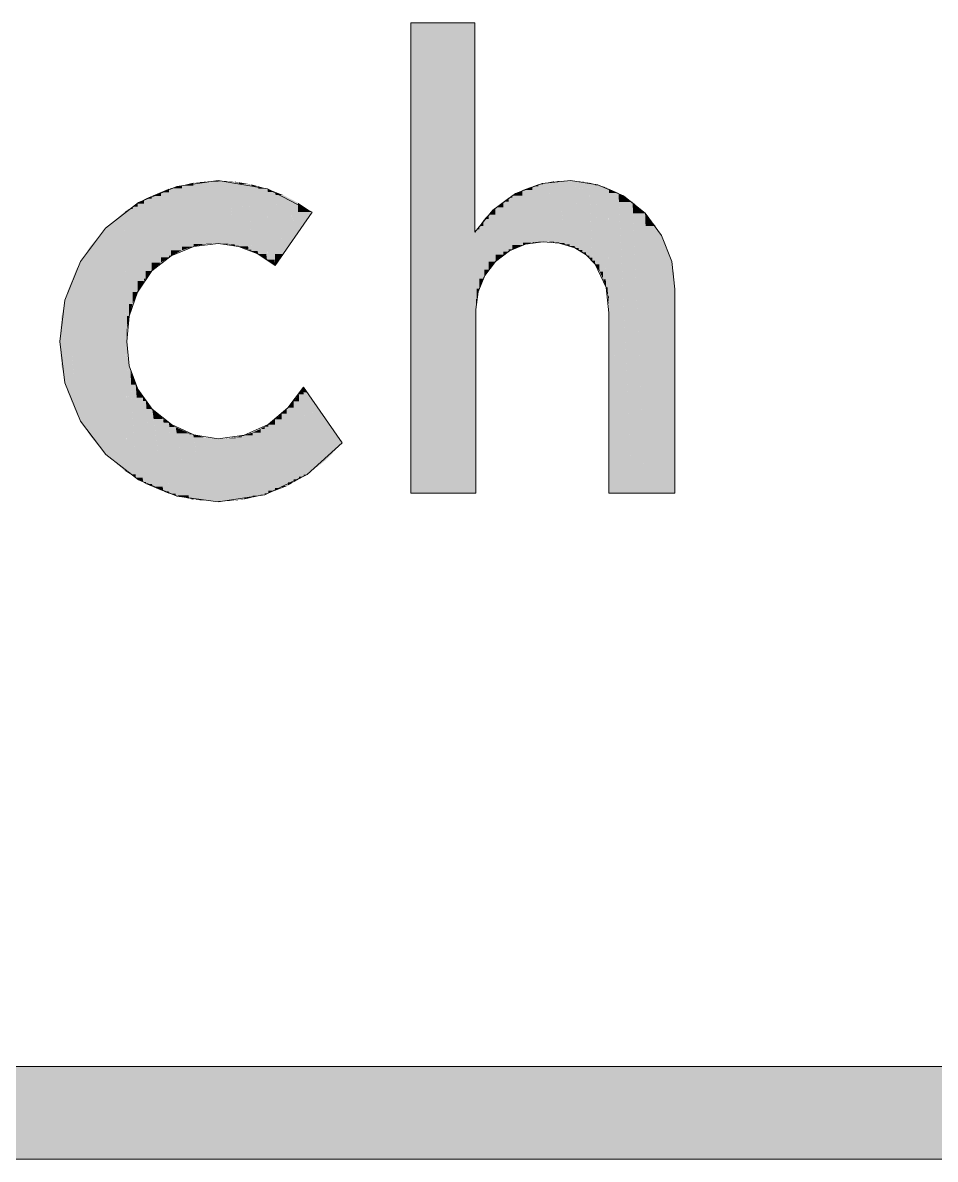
# Model space of a CAD drawing. Extents: x 885 to 2021, y 330 to 1122.
# Drawn here: x 1916.161 to 1920.093, y 633.77 to 638.667 of the extents above; entities that cross this region are included whole.
import ezdxf

# ---------------------------------------------------------------- set-up
doc = ezdxf.new("R2010")
doc.units = 0
doc.layers.get('0').update_dxf_attribs({"lineweight": 25})
doc.layers.add('P11_Plankopf_Ausführung_AF_4_800 Plankopf', color=7, linetype='Continuous', lineweight=25)

# ---------------------------------------------------------------- blocks, each defined once
blk = doc.blocks.new('Referenz-A0T8DITAAL', base_point=(1729.7843, 502.0648))
at = {"layer": 'P11_Plankopf_Ausführung_AF_4_800 Plankopf', "color": 0, "linetype": 'Continuous', "lineweight": 13, "ltscale": 16.9}
for p, q in [((1918.1089, 638.6673), (1917.8326, 638.6673)), ((1917.8326, 638.6673), (1917.8326, 636.6394)), ((1918.1089, 637.7645), (1918.1089, 638.6673)), ((1916.8252, 637.9622), (1916.6598, 637.8922)), ((1917.0031, 637.987), (1916.8252, 637.9622)), ((1917.216, 637.9511), (1917.0031, 637.987)), ((1918.3991, 637.9749), (1918.2849, 637.9313)), ((1918.5207, 637.9873), (1918.3991, 637.9749)), ((1918.6392, 637.9694), (1918.5207, 637.9873)), ((1918.749, 637.9213), (1918.6392, 637.9694)), ((1917.4075, 637.8514), (1917.216, 637.9511)), ((1918.2849, 637.9313), (1918.1859, 637.8595)), ((1918.8427, 637.8465), (1918.749, 637.9213)), ((1916.6598, 637.8922), (1916.5182, 637.7818)), ((1918.1859, 637.8595), (1918.1089, 637.7645)), ((1917.2487, 637.6211), (1917.4075, 637.8514)), ((1918.9137, 637.75), (1918.8427, 637.8465)), ((1916.5182, 637.7818), (1916.4099, 637.6384)), ((1917.0031, 637.7158), (1916.898, 637.7036)), ((1917.0914, 637.7031), (1917.0031, 637.7158)), ((1918.3278, 637.7134), (1918.2579, 637.6841)), ((1918.4029, 637.7237), (1918.3278, 637.7134)), ((1918.4729, 637.7177), (1918.4029, 637.7237)), ((1918.5401, 637.6969), (1918.4729, 637.7177)), ((1918.9574, 637.6384), (1918.9137, 637.75)), ((1916.8002, 637.6632), (1916.717, 637.5978)), ((1916.898, 637.7036), (1916.8002, 637.6632)), ((1917.1747, 637.671), (1917.0914, 637.7031)), ((1917.2487, 637.6211), (1917.1747, 637.671)), ((1918.2579, 637.6841), (1918.198, 637.6377)), ((1918.5881, 637.6673), (1918.5401, 637.6969)), ((1918.6274, 637.6268), (1918.5881, 637.6673)), ((1916.4099, 637.6384), (1916.3425, 637.472)), ((1918.198, 637.6377), (1918.1522, 637.5774)), ((1918.6743, 637.5266), (1918.6274, 637.6268)), ((1918.9707, 637.5193), (1918.9574, 637.6384)), ((1916.717, 637.5978), (1916.6561, 637.5065)), ((1918.1522, 637.5774), (1918.1235, 637.5072)), ((1918.687, 637.4167), (1918.6743, 637.5266)), ((1918.9707, 636.6394), (1918.9707, 637.5193)), ((1916.3425, 637.472), (1916.3204, 637.2938)), ((1916.6561, 637.5065), (1916.6194, 637.4031)), ((1918.1235, 637.5072), (1918.114, 637.4321)), ((1918.114, 636.6394), (1918.114, 637.4321)), ((1916.6194, 637.4031), (1916.6093, 637.2938)), ((1918.687, 637.4167), (1918.687, 636.6394)), ((1916.3204, 637.2938), (1916.3428, 637.1159)), ((1916.6093, 637.2938), (1916.6198, 637.1881)), ((1916.6198, 637.1881), (1916.6574, 637.0888)), ((1916.3428, 637.1159), (1916.4104, 636.9499)), ((1916.6574, 637.0888), (1916.7193, 637.0025)), ((1917.3035, 637.0084), (1917.3713, 637.0969)), ((1917.5379, 636.8564), (1917.3713, 637.0969)), ((1916.7193, 637.0025), (1916.8015, 636.9353)), ((1917.2189, 636.9358), (1917.3035, 637.0084)), ((1916.4104, 636.9499), (1916.5187, 636.8071)), ((1916.8015, 636.9353), (1916.8983, 636.8916)), ((1917.1155, 636.8894), (1917.2189, 636.9358)), ((1916.8983, 636.8916), (1917.0031, 636.8744)), ((1917.0031, 636.8744), (1917.1155, 636.8894)), ((1917.3872, 636.7204), (1917.5379, 636.8564)), ((1916.5187, 636.8071), (1916.6603, 636.6972)), ((1916.6603, 636.6972), (1916.8255, 636.6277)), ((1917.2038, 636.6336), (1917.3872, 636.7204)), ((1917.8326, 636.6394), (1918.114, 636.6394)), ((1918.687, 636.6394), (1918.9707, 636.6394)), ((1916.8255, 636.6277), (1917.0031, 636.6032)), ((1917.0031, 636.6032), (1917.2038, 636.6336)), ((1928.1334, 634.1697), (1730.1334, 634.1697)), ((1730.1334, 633.7697), (1928.1334, 633.7697))]:
    blk.add_line(p, q, dxfattribs=at)
at = {"layer": 'P11_Plankopf_Ausführung_AF_4_800 Plankopf', "color": 0, "linetype": 'Continuous', "lineweight": 0, "ltscale": 0.0169}
for points in [[(1917.8326, 636.6394), (1918.1089, 636.6394), (1917.8326, 638.6673)], [(1918.1089, 637.7645), (1918.1089, 638.6673), (1917.8326, 638.6673)], [(1918.1089, 637.7645), (1917.9556, 637.7645), (1917.8326, 638.6673)], [(1916.8477, 637.954), (1916.8002, 637.954), (1916.8477, 637.9658)], [(1916.8955, 637.9658), (1916.8477, 637.9658), (1916.8955, 637.9777)], [(1916.8955, 637.7028), (1916.8477, 637.7028), (1916.8477, 637.9658)], [(1916.8955, 637.7028), (1916.8955, 637.9658), (1916.8477, 637.9658)], [(1916.898, 637.9777), (1916.8955, 637.9777), (1916.898, 637.9779)], [(1916.898, 637.7036), (1916.8955, 637.7036), (1916.8955, 637.9777)], [(1916.898, 637.7036), (1916.898, 637.9777), (1916.8955, 637.9777)], [(1916.9501, 637.9779), (1916.898, 637.9779), (1916.9501, 637.9824)], [(1916.9501, 637.7133), (1916.898, 637.7133), (1916.898, 637.9779)], [(1916.9501, 637.7133), (1916.9501, 637.9779), (1916.898, 637.9779)], [(1917.0031, 637.9824), (1916.9501, 637.9824), (1917.0031, 637.987)], [(1917.0031, 637.7158), (1916.9501, 637.7158), (1916.9501, 637.9824)], [(1917.0031, 637.7158), (1917.0031, 637.9824), (1916.9501, 637.9824)], [(1917.047, 637.7158), (1917.0031, 637.7158), (1917.0031, 637.987)], [(1917.0476, 637.9842), (1917.0035, 637.9842), (1917.0031, 637.987)], [(1917.0476, 637.712), (1917.0476, 637.9842), (1917.0035, 637.9842)], [(1917.0746, 637.712), (1917.0476, 637.712), (1917.0476, 637.9842)], [(1917.0752, 637.9825), (1917.0478, 637.9825), (1917.0476, 637.9842)], [(1917.0752, 637.7064), (1917.0752, 637.9825), (1917.0478, 637.9825)], [(1917.0912, 637.7064), (1917.0752, 637.7064), (1917.0752, 637.9825)], [(1917.0914, 637.9797), (1917.0753, 637.9797), (1917.0752, 637.9825)], [(1917.0914, 637.7031), (1917.0914, 637.9797), (1917.0753, 637.9797)], [(1917.132, 637.7031), (1917.0914, 637.7031), (1917.0914, 637.9797)], [(1917.134, 637.9725), (1917.0925, 637.9725), (1917.0914, 637.9797)], [(1917.134, 637.6894), (1917.134, 637.9725), (1917.0925, 637.9725)], [(1917.1461, 637.6894), (1917.134, 637.6894), (1917.134, 637.9725)], [(1917.1464, 637.9704), (1917.1341, 637.9704), (1917.134, 637.9725)], [(1917.1464, 637.6838), (1917.1464, 637.9704), (1917.1341, 637.9704)], [(1917.1735, 637.6838), (1917.1464, 637.6838), (1917.1464, 637.9704)], [(1917.1747, 637.9626), (1917.1471, 637.9626), (1917.1464, 637.9704)], [(1917.1747, 637.671), (1917.1747, 637.9626), (1917.1471, 637.9626)], [(1917.2103, 637.671), (1917.1747, 637.671), (1917.1747, 637.9626)], [(1917.2131, 637.9519), (1917.176, 637.9519), (1917.1747, 637.9626)], [(1918.3575, 637.9467), (1918.3163, 637.9467), (1918.3575, 637.9616)], [(1918.3821, 637.9616), (1918.3575, 637.9616), (1918.3821, 637.9705)], [(1918.3821, 637.7219), (1918.3575, 637.7219), (1918.3575, 637.9616)], [(1918.3821, 637.7219), (1918.3821, 637.9616), (1918.3575, 637.9616)], [(1918.4029, 637.9705), (1918.3821, 637.9705), (1918.4029, 637.9746)], [(1918.4029, 637.7237), (1918.3821, 637.7237), (1918.3821, 637.9705)], [(1918.4029, 637.7237), (1918.4029, 637.9705), (1918.3821, 637.9705)], [(1918.4263, 637.9746), (1918.4029, 637.9746), (1918.4263, 637.9793)], [(1918.4263, 637.7237), (1918.4029, 637.7237), (1918.4029, 637.9746)], [(1918.4263, 637.7234), (1918.4263, 637.9746), (1918.4029, 637.9746)], [(1918.4497, 637.9793), (1918.4263, 637.9793), (1918.4497, 637.9839)], [(1918.4495, 637.7234), (1918.4263, 637.7234), (1918.4263, 637.9793)], [(1918.4497, 637.7214), (1918.4497, 637.9793), (1918.4263, 637.9793)], [(1918.4508, 637.9839), (1918.4497, 637.9839), (1918.4508, 637.9841)], [(1918.4508, 637.7214), (1918.4497, 637.7214), (1918.4497, 637.9839)], [(1918.4508, 637.7212), (1918.4508, 637.9839), (1918.4497, 637.9839)], [(1918.4729, 637.9841), (1918.4508, 637.9841), (1918.4729, 637.9851)], [(1918.4726, 637.7212), (1918.4508, 637.7212), (1918.4508, 637.9841)], [(1918.4729, 637.7177), (1918.4729, 637.9841), (1918.4508, 637.9841)], [(1918.4958, 637.9851), (1918.4729, 637.9851), (1918.4958, 637.9862)], [(1918.4953, 637.7177), (1918.4729, 637.7177), (1918.4729, 637.9851)], [(1918.4958, 637.7124), (1918.4958, 637.9851), (1918.4729, 637.9851)], [(1918.5182, 637.9862), (1918.4958, 637.9862), (1918.5182, 637.9872)], [(1918.5177, 637.7124), (1918.4958, 637.7124), (1918.4958, 637.9862)], [(1918.5182, 637.7055), (1918.5182, 637.9862), (1918.4958, 637.9862)], [(1918.5207, 637.9872), (1918.5182, 637.9872), (1918.5207, 637.9873)], [(1918.5207, 637.7055), (1918.5182, 637.7055), (1918.5182, 637.9872)], [(1918.5207, 637.7045), (1918.5207, 637.9872), (1918.5182, 637.9872)], [(1918.5396, 637.7045), (1918.5207, 637.7045), (1918.5207, 637.9873)], [(1918.5401, 637.9854), (1918.5208, 637.9854), (1918.5207, 637.9873)], [(1918.5401, 637.6969), (1918.5401, 637.9854), (1918.5208, 637.9854)], [(1918.5564, 637.6969), (1918.5401, 637.6969), (1918.5401, 637.9854)], [(1918.5569, 637.9838), (1918.5402, 637.9838), (1918.5401, 637.9854)], [(1918.5569, 637.6884), (1918.5569, 637.9838), (1918.5402, 637.9838)], [(1918.5724, 637.6884), (1918.5569, 637.6884), (1918.5569, 637.9838)], [(1918.5729, 637.9822), (1918.557, 637.9822), (1918.5569, 637.9838)], [(1918.5729, 637.6785), (1918.5729, 637.9822), (1918.557, 637.9822)], [(1918.5876, 637.6785), (1918.5729, 637.6785), (1918.5729, 637.9822)], [(1918.5881, 637.9807), (1918.573, 637.9807), (1918.5729, 637.9822)], [(1918.5881, 637.6673), (1918.5881, 637.9807), (1918.573, 637.9807)], [(1918.5924, 637.6673), (1918.5881, 637.6673), (1918.5881, 637.9807)], [(1918.5924, 637.9803), (1918.5881, 637.9803), (1918.5881, 637.9807)], [(1918.5924, 637.6635), (1918.5924, 637.9803), (1918.5881, 637.9803)], [(1918.6021, 637.6635), (1918.5924, 637.6635), (1918.5924, 637.9803)], [(1918.6023, 637.9777), (1918.5925, 637.9777), (1918.5924, 637.9803)], [(1918.6023, 637.6549), (1918.6023, 637.9777), (1918.5925, 637.9777)], [(1918.6149, 637.6549), (1918.6023, 637.6549), (1918.6023, 637.9777)], [(1918.6155, 637.9743), (1918.6025, 637.9743), (1918.6023, 637.9777)], [(1918.6155, 637.6414), (1918.6155, 637.9743), (1918.6025, 637.9743)], [(1918.6269, 637.6414), (1918.6155, 637.6414), (1918.6155, 637.9743)], [(1918.6274, 637.9711), (1918.6156, 637.9711), (1918.6155, 637.9743)], [(1918.6274, 637.6268), (1918.6274, 637.9711), (1918.6156, 637.9711)], [(1918.645, 637.6268), (1918.6274, 637.6268), (1918.6274, 637.9711)], [(1918.6466, 637.9661), (1918.6277, 637.9661), (1918.6274, 637.9711)], [(1918.6466, 637.5951), (1918.6466, 637.9661), (1918.6277, 637.9661)], [(1918.6609, 637.5951), (1918.6466, 637.5951), (1918.6466, 637.9661)], [(1918.6621, 637.9621), (1918.6468, 637.9621), (1918.6466, 637.9661)], [(1918.6621, 637.562), (1918.6621, 637.9621), (1918.6468, 637.9621)], [(1918.6623, 637.562), (1918.6621, 637.562), (1918.6621, 637.9621)], [(1918.6623, 637.962), (1918.6621, 637.962), (1918.6621, 637.9621)], [(1918.6623, 637.5616), (1918.6623, 637.962), (1918.6621, 637.962)], [(1918.6733, 637.5616), (1918.6623, 637.5616), (1918.6623, 637.962)], [(1918.6743, 637.9568), (1918.6624, 637.9568), (1918.6623, 637.962)], [(1918.6743, 637.5266), (1918.6743, 637.9568), (1918.6624, 637.9568)], [(1918.6818, 637.5266), (1918.6743, 637.5266), (1918.6743, 637.9568)], [(1918.6824, 637.9532), (1918.6743, 637.9532), (1918.6743, 637.9568)], [(1916.6913, 637.9049), (1916.6837, 637.9049), (1916.6913, 637.9096)], [(1916.717, 637.9096), (1916.6913, 637.9096), (1916.717, 637.9205)], [(1916.717, 637.5978), (1916.6913, 637.5978), (1916.6913, 637.9096)], [(1916.717, 637.5978), (1916.717, 637.9096), (1916.6913, 637.9096)], [(1916.7564, 637.9205), (1916.717, 637.9205), (1916.7564, 637.9371)], [(1916.7564, 637.6334), (1916.717, 637.6334), (1916.717, 637.9205)], [(1916.7564, 637.6334), (1916.7564, 637.9205), (1916.717, 637.9205)], [(1916.7908, 637.9371), (1916.7564, 637.9371), (1916.7908, 637.9517)], [(1916.7908, 637.6568), (1916.7564, 637.6568), (1916.7564, 637.9371)], [(1916.7908, 637.6568), (1916.7908, 637.9371), (1916.7564, 637.9371)], [(1916.8002, 637.9517), (1916.7908, 637.9517), (1916.8002, 637.954)], [(1916.8002, 637.6632), (1916.7908, 637.6632), (1916.7908, 637.9517)], [(1916.8002, 637.6632), (1916.8002, 637.9517), (1916.7908, 637.9517)], [(1916.8477, 637.6868), (1916.8002, 637.6868), (1916.8002, 637.954)], [(1916.8477, 637.6868), (1916.8477, 637.954), (1916.8002, 637.954)], [(1917.2131, 637.6481), (1917.2131, 637.9519), (1917.176, 637.9519)], [(1917.2159, 637.6481), (1917.2131, 637.6481), (1917.2131, 637.9519)], [(1917.216, 637.9511), (1917.2131, 637.9511), (1917.2131, 637.9519)], [(1917.216, 637.646), (1917.216, 637.9511), (1917.2131, 637.9511)], [(1917.2462, 637.646), (1917.216, 637.646), (1917.216, 637.9511)], [(1917.2487, 637.9382), (1917.2172, 637.9382), (1917.216, 637.9511)], [(1917.2487, 637.6211), (1917.2487, 637.9382), (1917.2172, 637.9382)], [(1917.2831, 637.6711), (1917.2487, 637.6711), (1917.2487, 637.9382)], [(1917.2831, 637.9246), (1917.2505, 637.9246), (1917.2487, 637.9382)], [(1917.2831, 637.6711), (1917.2831, 637.9246), (1917.2505, 637.9246)], [(1917.3472, 637.764), (1917.2831, 637.764), (1917.2831, 637.9246)], [(1917.3472, 637.8912), (1917.2965, 637.8912), (1917.2831, 637.9246)], [(1918.2547, 637.8967), (1918.2325, 637.8967), (1918.2547, 637.9134)], [(1918.2712, 637.9134), (1918.2547, 637.9134), (1918.2712, 637.9224)], [(1918.2712, 637.6914), (1918.2547, 637.6914), (1918.2547, 637.9134)], [(1918.2712, 637.6914), (1918.2712, 637.9134), (1918.2547, 637.9134)], [(1918.3132, 637.9224), (1918.2712, 637.9224), (1918.3132, 637.9451)], [(1918.3132, 637.709), (1918.2712, 637.709), (1918.2712, 637.9224)], [(1918.3132, 637.709), (1918.3132, 637.9224), (1918.2712, 637.9224)], [(1918.3163, 637.9451), (1918.3132, 637.9451), (1918.3163, 637.9467)], [(1918.3163, 637.7098), (1918.3132, 637.7098), (1918.3132, 637.9451)], [(1918.3163, 637.7098), (1918.3163, 637.9451), (1918.3132, 637.9451)], [(1918.3575, 637.7199), (1918.3163, 637.7199), (1918.3163, 637.9467)], [(1918.3575, 637.7199), (1918.3575, 637.9467), (1918.3163, 637.9467)], [(1918.6824, 637.4905), (1918.6824, 637.9532), (1918.6743, 637.9532)], [(1918.6864, 637.4905), (1918.6824, 637.4905), (1918.6824, 637.9532)], [(1918.6867, 637.9513), (1918.6825, 637.9513), (1918.6824, 637.9532)], [(1918.6867, 637.4537), (1918.6867, 637.9513), (1918.6825, 637.9513)], [(1918.6869, 637.4537), (1918.6867, 637.4537), (1918.6867, 637.9513)], [(1918.687, 637.9512), (1918.6867, 637.9512), (1918.6867, 637.9513)], [(1918.687, 637.4167), (1918.687, 637.9512), (1918.6867, 637.9512)], [(1918.7037, 637.4167), (1918.687, 637.4167), (1918.687, 637.9512)], [(1918.7281, 637.9332), (1918.6875, 637.9332), (1918.687, 637.9512)], [(1918.7281, 636.6394), (1918.7281, 637.9332), (1918.6875, 637.9332)], [(1918.7281, 636.6394), (1918.7888, 636.6394), (1918.7281, 637.9332)], [(1918.7888, 637.8944), (1918.73, 637.8944), (1918.7281, 637.9332)], [(1916.6109, 637.8585), (1916.6093, 637.8585), (1916.6109, 637.8595)], [(1916.6194, 637.8595), (1916.6109, 637.8595), (1916.6194, 637.8648)], [(1916.6194, 637.4031), (1916.6109, 637.4031), (1916.6109, 637.8595)], [(1916.6194, 637.4031), (1916.6194, 637.8595), (1916.6109, 637.8595)], [(1916.6345, 637.8648), (1916.6194, 637.8648), (1916.6345, 637.8742)], [(1916.6345, 637.4559), (1916.6194, 637.4559), (1916.6194, 637.8648)], [(1916.6345, 637.4559), (1916.6345, 637.8648), (1916.6194, 637.8648)], [(1916.6561, 637.8742), (1916.6345, 637.8742), (1916.6561, 637.8876)], [(1916.6561, 637.5065), (1916.6345, 637.5065), (1916.6345, 637.8742)], [(1916.6561, 637.5065), (1916.6561, 637.8742), (1916.6345, 637.8742)], [(1916.6837, 637.8876), (1916.6561, 637.8876), (1916.6837, 637.9049)], [(1916.6837, 637.5541), (1916.6561, 637.5541), (1916.6561, 637.8876)], [(1916.6837, 637.5541), (1916.6837, 637.8876), (1916.6561, 637.8876)], [(1916.6913, 637.5641), (1916.6837, 637.5641), (1916.6837, 637.9049)], [(1916.6913, 637.5641), (1916.6913, 637.9049), (1916.6837, 637.9049)], [(1917.3472, 637.764), (1917.3472, 637.8912), (1917.2965, 637.8912)], [(1917.4075, 637.8514), (1917.3472, 637.8514), (1917.3472, 637.8912)], [(1918.198, 637.8405), (1918.1686, 637.8405), (1918.198, 637.8705)], [(1918.1988, 637.8705), (1918.198, 637.8705), (1918.1988, 637.8713)], [(1918.1988, 637.6384), (1918.198, 637.6384), (1918.198, 637.8705)], [(1918.1988, 637.6384), (1918.1988, 637.8705), (1918.198, 637.8705)], [(1918.2325, 637.8713), (1918.1988, 637.8713), (1918.2325, 637.8967)], [(1918.2325, 637.6674), (1918.1988, 637.6674), (1918.1988, 637.8713)], [(1918.2325, 637.6674), (1918.2325, 637.8713), (1918.1988, 637.8713)], [(1918.2547, 637.6812), (1918.2325, 637.6812), (1918.2325, 637.8967)], [(1918.2547, 637.6812), (1918.2547, 637.8967), (1918.2325, 637.8967)], [(1918.7888, 636.6394), (1918.7888, 637.8944), (1918.73, 637.8944)], [(1918.7888, 636.6394), (1918.8427, 636.6394), (1918.7888, 637.8944)], [(1918.8427, 637.8465), (1918.7909, 637.8465), (1918.7888, 637.8944)], [(1916.5997, 637.7823), (1916.5187, 637.7823), (1916.5997, 637.8525)], [(1916.6003, 637.8525), (1916.5997, 637.8525), (1916.6003, 637.8528)], [(1916.6003, 636.7371), (1916.5997, 636.7371), (1916.5997, 637.8525)], [(1916.6003, 636.7367), (1916.6003, 637.8525), (1916.5997, 637.8525)], [(1916.6093, 637.8528), (1916.6003, 637.8528), (1916.6093, 637.8585)], [(1916.6092, 636.7367), (1916.6003, 636.7367), (1916.6003, 637.8528)], [(1916.6093, 636.7311), (1916.6093, 637.8528), (1916.6003, 637.8528)], [(1916.6109, 637.3487), (1916.6093, 637.3487), (1916.6093, 637.8585)], [(1916.6109, 637.3487), (1916.6109, 637.8585), (1916.6093, 637.8585)], [(1917.3472, 637.764), (1917.4075, 637.8514), (1917.3472, 637.8514)], [(1918.145, 637.7907), (1918.1278, 637.7907), (1918.145, 637.8146)], [(1918.1498, 637.8146), (1918.145, 637.8146), (1918.1498, 637.8213)], [(1918.1498, 637.572), (1918.145, 637.572), (1918.145, 637.8146)], [(1918.1498, 637.572), (1918.1498, 637.8146), (1918.145, 637.8146)], [(1918.1686, 637.8213), (1918.1498, 637.8213), (1918.1686, 637.8405)], [(1918.1686, 637.6029), (1918.1498, 637.6029), (1918.1498, 637.8213)], [(1918.1686, 637.6029), (1918.1686, 637.8213), (1918.1498, 637.8213)], [(1918.198, 637.6377), (1918.1686, 637.6377), (1918.1686, 637.8405)], [(1918.198, 637.6377), (1918.198, 637.8405), (1918.1686, 637.8405)], [(1918.8427, 636.6394), (1918.8427, 637.8465), (1918.7909, 637.8465)], [(1918.8427, 636.6394), (1918.8884, 636.6394), (1918.8427, 637.8465)], [(1918.8884, 637.7908), (1918.8448, 637.7908), (1918.8427, 637.8465)], [(1916.5182, 637.6998), (1916.4492, 637.6998), (1916.5182, 637.7818)], [(1916.5187, 637.7818), (1916.5182, 637.7818), (1916.5187, 637.7823)], [(1916.5187, 636.8078), (1916.5182, 636.8078), (1916.5182, 637.7818)], [(1916.5187, 636.8071), (1916.5187, 637.7818), (1916.5182, 637.7818)], [(1916.5943, 636.8071), (1916.5187, 636.8071), (1916.5187, 637.7823)], [(1916.5997, 636.7371), (1916.5997, 637.7823), (1916.5187, 637.7823)], [(1917.2831, 637.6711), (1917.3472, 637.764), (1917.2831, 637.764)], [(1918.1089, 636.6394), (1918.1089, 637.7645), (1917.9556, 637.7645)], [(1918.114, 637.7645), (1918.1089, 637.7645), (1918.114, 637.7716)], [(1918.1089, 636.6394), (1918.114, 636.6394), (1918.1089, 637.7645)], [(1918.114, 637.4321), (1918.114, 637.7645), (1918.1089, 637.7645)], [(1918.114, 637.4321), (1918.1104, 637.4321), (1918.1089, 637.7645)], [(1918.1173, 637.7716), (1918.114, 637.7716), (1918.1173, 637.7763)], [(1918.1173, 637.4775), (1918.114, 637.4775), (1918.114, 637.7716)], [(1918.1173, 637.4775), (1918.1173, 637.7716), (1918.114, 637.7716)], [(1918.1278, 637.7763), (1918.1173, 637.7763), (1918.1278, 637.7907)], [(1918.1278, 637.5218), (1918.1173, 637.5218), (1918.1173, 637.7763)], [(1918.1278, 637.5218), (1918.1278, 637.7763), (1918.1173, 637.7763)], [(1918.145, 637.564), (1918.1278, 637.564), (1918.1278, 637.7907)], [(1918.145, 637.564), (1918.145, 637.7907), (1918.1278, 637.7907)], [(1918.8884, 636.6394), (1918.8884, 637.7908), (1918.8448, 637.7908)], [(1918.8884, 636.6394), (1918.9248, 636.6394), (1918.8884, 637.7908)], [(1918.9248, 637.7287), (1918.8903, 637.7287), (1918.8884, 637.7908)], [(1916.898, 637.7036), (1916.9501, 637.7133), (1916.898, 637.7133)], [(1916.9501, 637.7133), (1917.0031, 637.7158), (1916.9501, 637.7158)], [(1917.0476, 637.712), (1917.047, 637.7158), (1917.0031, 637.7158)], [(1917.0752, 637.7064), (1917.0746, 637.712), (1917.0476, 637.712)], [(1918.3163, 637.7098), (1918.3575, 637.7199), (1918.3163, 637.7199)], [(1918.3575, 637.7199), (1918.3821, 637.7219), (1918.3575, 637.7219)], [(1918.3821, 637.7219), (1918.4029, 637.7237), (1918.3821, 637.7237)], [(1918.4263, 637.7234), (1918.4263, 637.7237), (1918.4029, 637.7237)], [(1918.4497, 637.7214), (1918.4495, 637.7234), (1918.4263, 637.7234)], [(1918.4508, 637.7212), (1918.4508, 637.7214), (1918.4497, 637.7214)], [(1918.4729, 637.7177), (1918.4726, 637.7212), (1918.4508, 637.7212)], [(1918.4958, 637.7124), (1918.4953, 637.7177), (1918.4729, 637.7177)], [(1918.5182, 637.7055), (1918.5177, 637.7124), (1918.4958, 637.7124)], [(1918.9248, 636.6394), (1918.9248, 637.7287), (1918.8903, 637.7287)], [(1918.9248, 636.6394), (1918.9511, 636.6394), (1918.9248, 637.7287)], [(1918.9511, 637.6616), (1918.9264, 637.6616), (1918.9248, 637.7287)], [(1916.4487, 637.6074), (1916.3935, 637.6074), (1916.4487, 637.6991)], [(1916.4492, 637.6991), (1916.4487, 637.6991), (1916.4492, 637.6998)], [(1916.4492, 636.8903), (1916.4487, 636.8903), (1916.4487, 637.6991)], [(1916.4492, 636.8894), (1916.4492, 637.6991), (1916.4487, 637.6991)], [(1916.5119, 636.8894), (1916.4492, 636.8894), (1916.4492, 637.6998)], [(1916.5182, 636.8078), (1916.5182, 637.6998), (1916.4492, 637.6998)], [(1916.7908, 637.6568), (1916.8002, 637.6632), (1916.7908, 637.6632)], [(1916.8002, 637.6632), (1916.8477, 637.6868), (1916.8002, 637.6868)], [(1916.8477, 637.6868), (1916.8955, 637.7028), (1916.8477, 637.7028)], [(1916.8955, 637.7028), (1916.898, 637.7036), (1916.8955, 637.7036)], [(1917.0914, 637.7031), (1917.0912, 637.7064), (1917.0752, 637.7064)], [(1917.134, 637.6894), (1917.132, 637.7031), (1917.0914, 637.7031)], [(1917.1464, 637.6838), (1917.1461, 637.6894), (1917.134, 637.6894)], [(1917.1747, 637.671), (1917.1735, 637.6838), (1917.1464, 637.6838)], [(1917.2131, 637.6481), (1917.2103, 637.671), (1917.1747, 637.671)], [(1917.2487, 637.6211), (1917.2831, 637.6711), (1917.2487, 637.6711)], [(1918.1988, 637.6384), (1918.2325, 637.6674), (1918.1988, 637.6674)], [(1918.2325, 637.6674), (1918.2547, 637.6812), (1918.2325, 637.6812)], [(1918.2547, 637.6812), (1918.2712, 637.6914), (1918.2547, 637.6914)], [(1918.2712, 637.6914), (1918.3132, 637.709), (1918.2712, 637.709)], [(1918.3132, 637.709), (1918.3163, 637.7098), (1918.3132, 637.7098)], [(1918.5207, 637.7045), (1918.5207, 637.7055), (1918.5182, 637.7055)], [(1918.5401, 637.6969), (1918.5396, 637.7045), (1918.5207, 637.7045)], [(1918.5569, 637.6884), (1918.5564, 637.6969), (1918.5401, 637.6969)], [(1918.5729, 637.6785), (1918.5724, 637.6884), (1918.5569, 637.6884)], [(1918.5881, 637.6673), (1918.5876, 637.6785), (1918.5729, 637.6785)], [(1918.5924, 637.6635), (1918.5924, 637.6673), (1918.5881, 637.6673)], [(1918.6023, 637.6549), (1918.6021, 637.6635), (1918.5924, 637.6635)], [(1916.717, 637.5978), (1916.7564, 637.6334), (1916.717, 637.6334)], [(1916.7564, 637.6334), (1916.7908, 637.6568), (1916.7564, 637.6568)], [(1917.216, 637.646), (1917.2159, 637.6481), (1917.2131, 637.6481)], [(1917.2487, 637.6211), (1917.2462, 637.646), (1917.216, 637.646)], [(1918.1686, 637.6029), (1918.198, 637.6377), (1918.1686, 637.6377)], [(1918.198, 637.6377), (1918.1988, 637.6384), (1918.198, 637.6384)], [(1918.6155, 637.6414), (1918.6149, 637.6549), (1918.6023, 637.6549)], [(1918.6274, 637.6268), (1918.6269, 637.6414), (1918.6155, 637.6414)], [(1918.6466, 637.5951), (1918.645, 637.6268), (1918.6274, 637.6268)], [(1918.9511, 636.6394), (1918.9511, 637.6616), (1918.9264, 637.6616)], [(1918.9511, 636.6394), (1918.9665, 636.6394), (1918.9511, 637.6616)], [(1918.9665, 637.5912), (1918.9521, 637.5912), (1918.9511, 637.6616)], [(1916.393, 637.5075), (1916.3528, 637.5075), (1916.393, 637.6067)], [(1916.3935, 637.6067), (1916.393, 637.6067), (1916.3935, 637.6074)], [(1916.3935, 636.9828), (1916.393, 636.9828), (1916.393, 637.6067)], [(1916.3935, 636.9816), (1916.3935, 637.6067), (1916.393, 637.6067)], [(1916.4417, 636.9816), (1916.3935, 636.9816), (1916.3935, 637.6074)], [(1916.4487, 636.8903), (1916.4487, 637.6074), (1916.3935, 637.6074)], [(1916.6913, 637.5641), (1916.717, 637.5978), (1916.6913, 637.5978)], [(1918.145, 637.564), (1918.1498, 637.572), (1918.145, 637.572)], [(1918.1498, 637.572), (1918.1686, 637.6029), (1918.1498, 637.6029)], [(1918.6621, 637.562), (1918.6609, 637.5951), (1918.6466, 637.5951)], [(1918.9665, 636.6394), (1918.9665, 637.5912), (1918.9521, 637.5912)], [(1918.9665, 636.6394), (1918.9707, 636.6394), (1918.9665, 637.5912)], [(1918.9707, 637.5193), (1918.9668, 637.5193), (1918.9665, 637.5912)], [(1916.6561, 637.5065), (1916.6837, 637.5541), (1916.6561, 637.5541)], [(1916.6837, 637.5541), (1916.6913, 637.5641), (1916.6837, 637.5641)], [(1918.1173, 637.4775), (1918.1278, 637.5218), (1918.1173, 637.5218)], [(1918.1278, 637.5218), (1918.145, 637.564), (1918.1278, 637.564)], [(1918.6623, 637.5616), (1918.6623, 637.562), (1918.6621, 637.562)], [(1918.6743, 637.5266), (1918.6733, 637.5616), (1918.6623, 637.5616)], [(1918.6824, 637.4905), (1918.6818, 637.5266), (1918.6743, 637.5266)], [(1918.9707, 636.6394), (1918.9707, 637.5193), (1918.9668, 637.5193)], [(1916.3525, 637.4023), (1916.3283, 637.4023), (1916.3525, 637.5066)], [(1916.3528, 637.5066), (1916.3525, 637.5066), (1916.3528, 637.5075)], [(1916.3528, 637.0829), (1916.3525, 637.0829), (1916.3525, 637.5066)], [(1916.3528, 637.0814), (1916.3528, 637.5066), (1916.3525, 637.5066)], [(1916.3854, 637.0814), (1916.3528, 637.0814), (1916.3528, 637.5075)], [(1916.393, 636.9828), (1916.393, 637.5075), (1916.3528, 637.5075)], [(1916.6345, 637.4559), (1916.6561, 637.5065), (1916.6345, 637.5065)], [(1918.114, 637.4321), (1918.1173, 637.4775), (1918.114, 637.4775)], [(1918.6867, 637.4537), (1918.6864, 637.4905), (1918.6824, 637.4905)], [(1916.6194, 637.4031), (1916.6345, 637.4559), (1916.6194, 637.4559)], [(1918.114, 636.6394), (1918.114, 637.4321), (1918.1104, 637.4321)], [(1918.687, 637.4167), (1918.6869, 637.4537), (1918.6867, 637.4537)], [(1916.3281, 637.2938), (1916.3204, 637.2938), (1916.3281, 637.4014)], [(1916.3283, 637.4014), (1916.3281, 637.4014), (1916.3283, 637.4023)], [(1916.3283, 637.189), (1916.3281, 637.189), (1916.3281, 637.4014)], [(1916.3283, 637.1863), (1916.3283, 637.4014), (1916.3281, 637.4014)], [(1916.3446, 637.1863), (1916.3283, 637.1863), (1916.3283, 637.4023)], [(1916.3525, 637.0829), (1916.3525, 637.4023), (1916.3283, 637.4023)], [(1916.6109, 637.3487), (1916.6194, 637.4031), (1916.6109, 637.4031)], [(1918.7281, 636.6394), (1918.7037, 637.4167), (1918.687, 637.4167)], [(1918.687, 636.6394), (1918.7281, 636.6394), (1918.687, 637.4167)], [(1916.6093, 637.2938), (1916.6109, 637.3487), (1916.6093, 637.3487)], [(1916.3281, 637.189), (1916.3281, 637.2938), (1916.3204, 637.2938)], [(1916.6123, 636.7311), (1916.6093, 636.7311), (1916.6093, 637.2938)], [(1916.6123, 637.23), (1916.6096, 637.23), (1916.6093, 637.2938)], [(1916.6123, 636.7292), (1916.6123, 637.23), (1916.6096, 637.23)], [(1916.625, 636.7292), (1916.6123, 636.7292), (1916.6123, 637.23)], [(1916.6252, 637.1675), (1916.6139, 637.1675), (1916.6123, 637.23)], [(1916.3283, 637.1863), (1916.3283, 637.189), (1916.3281, 637.189)], [(1916.3525, 637.0829), (1916.3446, 637.1863), (1916.3283, 637.1863)], [(1916.6252, 636.7212), (1916.6252, 637.1675), (1916.6139, 637.1675)], [(1916.6471, 636.7212), (1916.6252, 636.7212), (1916.6252, 637.1675)], [(1916.6478, 637.1078), (1916.6282, 637.1078), (1916.6252, 637.1675)], [(1916.3528, 637.0814), (1916.3528, 637.0829), (1916.3525, 637.0829)], [(1916.393, 636.9828), (1916.3854, 637.0814), (1916.3528, 637.0814)], [(1916.6478, 636.7072), (1916.6478, 637.1078), (1916.6282, 637.1078)], [(1916.678, 636.7072), (1916.6478, 636.7072), (1916.6478, 637.1078)], [(1916.6794, 637.0523), (1916.652, 637.0523), (1916.6478, 637.1078)], [(1917.3713, 637.0658), (1917.3508, 637.0658), (1917.3713, 637.0969)], [(1917.3872, 636.7204), (1917.3713, 636.7204), (1917.3713, 637.0969)], [(1917.3872, 637.074), (1917.3723, 637.074), (1917.3713, 637.0969)], [(1916.6794, 636.6875), (1916.6794, 637.0523), (1916.652, 637.0523)], [(1916.6916, 636.6875), (1916.6794, 636.6875), (1916.6794, 637.0523)], [(1916.6918, 637.0369), (1916.6799, 637.0369), (1916.6794, 637.0523)], [(1916.6918, 636.6799), (1916.6918, 637.0369), (1916.6799, 637.0369)], [(1916.7185, 636.6799), (1916.6918, 636.6799), (1916.6918, 637.0369)], [(1916.7193, 637.0025), (1916.6944, 637.0025), (1916.6918, 637.0369)], [(1917.3281, 637.0084), (1917.3035, 637.0084), (1917.3281, 637.0363)], [(1917.3508, 637.0363), (1917.3281, 637.0363), (1917.3508, 637.0658)], [(1917.3508, 636.6998), (1917.3281, 636.6998), (1917.3281, 637.0363)], [(1917.3508, 636.6998), (1917.3508, 637.0363), (1917.3281, 637.0363)], [(1917.3713, 636.7115), (1917.3508, 636.7115), (1917.3508, 637.0658)], [(1917.3713, 636.7115), (1917.3713, 637.0658), (1917.3508, 637.0658)], [(1917.3872, 636.7204), (1917.3872, 637.074), (1917.3723, 637.074)], [(1917.4675, 636.7829), (1917.3872, 636.7829), (1917.3872, 637.074)], [(1917.4675, 636.958), (1917.4192, 636.958), (1917.3872, 637.074)], [(1916.3935, 636.9816), (1916.3935, 636.9828), (1916.393, 636.9828)], [(1916.4487, 636.8903), (1916.4417, 636.9816), (1916.3935, 636.9816)], [(1916.7193, 636.6683), (1916.7193, 637.0025), (1916.6944, 637.0025)], [(1916.7639, 636.6683), (1916.7193, 636.6683), (1916.7193, 637.0025)], [(1916.7666, 636.9596), (1916.7251, 636.9596), (1916.7193, 637.0025)], [(1917.277, 636.9581), (1917.2487, 636.9581), (1917.277, 636.9823)], [(1917.2986, 636.9823), (1917.277, 636.9823), (1917.2986, 637.0037)], [(1917.2986, 636.6703), (1917.277, 636.6703), (1917.277, 636.9823)], [(1917.2986, 636.6703), (1917.2986, 636.9823), (1917.277, 636.9823)], [(1917.3035, 637.0037), (1917.2986, 637.0037), (1917.3035, 637.0084)], [(1917.3035, 636.6731), (1917.2986, 636.6731), (1917.2986, 637.0037)], [(1917.3035, 636.6731), (1917.3035, 637.0037), (1917.2986, 637.0037)], [(1917.3281, 636.687), (1917.3035, 636.687), (1917.3035, 637.0084)], [(1917.3281, 636.687), (1917.3281, 637.0084), (1917.3035, 637.0084)], [(1916.7666, 636.6484), (1916.7666, 636.9596), (1916.7251, 636.9596)], [(1916.7903, 636.6484), (1916.7666, 636.6484), (1916.7666, 636.9596)], [(1916.7911, 636.9434), (1916.7678, 636.9434), (1916.7666, 636.9596)], [(1916.7911, 636.6381), (1916.7911, 636.9434), (1916.7678, 636.9434)], [(1916.8193, 636.6381), (1916.7911, 636.6381), (1916.7911, 636.9434)], [(1916.8199, 636.9245), (1916.7929, 636.9245), (1916.7911, 636.9434)], [(1917.2189, 636.9272), (1917.2038, 636.9272), (1917.2189, 636.9358)], [(1917.2487, 636.9358), (1917.2189, 636.9358), (1917.2487, 636.9581)], [(1917.2487, 636.651), (1917.2189, 636.651), (1917.2189, 636.9358)], [(1917.2487, 636.651), (1917.2487, 636.9358), (1917.2189, 636.9358)], [(1917.277, 636.662), (1917.2487, 636.662), (1917.2487, 636.9581)], [(1917.277, 636.662), (1917.277, 636.9581), (1917.2487, 636.9581)], [(1917.4675, 636.7829), (1917.4675, 636.958), (1917.4192, 636.958)], [(1917.5379, 636.8564), (1917.4675, 636.8564), (1917.4675, 636.958)], [(1916.4492, 636.8894), (1916.4492, 636.8903), (1916.4487, 636.8903)], [(1916.5182, 636.8078), (1916.5119, 636.8894), (1916.4492, 636.8894)], [(1916.8199, 636.631), (1916.8199, 636.9245), (1916.7929, 636.9245)], [(1916.8754, 636.631), (1916.8199, 636.631), (1916.8199, 636.9245)], [(1916.8781, 636.8983), (1916.8249, 636.8983), (1916.8199, 636.9245)], [(1916.8781, 636.6167), (1916.8781, 636.8983), (1916.8249, 636.8983)], [(1916.8955, 636.6167), (1916.8781, 636.6167), (1916.8781, 636.8983)], [(1916.8957, 636.8934), (1916.8784, 636.8934), (1916.8781, 636.8983)], [(1916.8957, 636.6123), (1916.8957, 636.8934), (1916.8784, 636.8934)], [(1916.9391, 636.6123), (1916.8957, 636.6123), (1916.8957, 636.8934)], [(1916.9396, 636.8814), (1916.8976, 636.8814), (1916.8957, 636.8934)], [(1916.9396, 636.6086), (1916.9396, 636.8814), (1916.8976, 636.8814)], [(1917.0019, 636.6086), (1916.9396, 636.6086), (1916.9396, 636.8814)], [(1917.0031, 636.8744), (1916.9412, 636.8744), (1916.9396, 636.8814)], [(1917.0785, 636.8758), (1917.041, 636.8758), (1917.0785, 636.8808)], [(1917.1045, 636.8808), (1917.0785, 636.8808), (1917.1045, 636.8869)], [(1917.1045, 636.6111), (1917.0785, 636.6111), (1917.0785, 636.8808)], [(1917.1045, 636.6111), (1917.1045, 636.8808), (1917.0785, 636.8808)], [(1917.1155, 636.8869), (1917.1045, 636.8869), (1917.1155, 636.8894)], [(1917.1155, 636.6136), (1917.1045, 636.6136), (1917.1045, 636.8869)], [(1917.1155, 636.6136), (1917.1155, 636.8869), (1917.1045, 636.8869)], [(1917.1514, 636.8894), (1917.1155, 636.8894), (1917.1514, 636.9015)], [(1917.1514, 636.6217), (1917.1155, 636.6217), (1917.1155, 636.8894)], [(1917.1514, 636.6217), (1917.1514, 636.8894), (1917.1155, 636.8894)], [(1917.186, 636.9015), (1917.1514, 636.9015), (1917.186, 636.917)], [(1917.186, 636.6296), (1917.1514, 636.6296), (1917.1514, 636.9015)], [(1917.186, 636.6296), (1917.186, 636.9015), (1917.1514, 636.9015)], [(1917.2038, 636.917), (1917.186, 636.917), (1917.2038, 636.9272)], [(1917.2038, 636.6336), (1917.186, 636.6336), (1917.186, 636.917)], [(1917.2038, 636.6336), (1917.2038, 636.917), (1917.186, 636.917)], [(1917.2189, 636.6395), (1917.2038, 636.6395), (1917.2038, 636.9272)], [(1917.2189, 636.6395), (1917.2189, 636.9272), (1917.2038, 636.9272)], [(1917.0031, 636.6032), (1917.0031, 636.8744), (1916.9412, 636.8744)], [(1917.041, 636.8744), (1917.0031, 636.8744), (1917.041, 636.8758)], [(1917.041, 636.6062), (1917.0031, 636.6062), (1917.0031, 636.8744)], [(1917.041, 636.6062), (1917.041, 636.8744), (1917.0031, 636.8744)], [(1917.0785, 636.6091), (1917.041, 636.6091), (1917.041, 636.8758)], [(1917.0785, 636.6091), (1917.0785, 636.8758), (1917.041, 636.8758)], [(1917.4675, 636.7829), (1917.5379, 636.8564), (1917.4675, 636.8564)], [(1916.5187, 636.8071), (1916.5187, 636.8078), (1916.5182, 636.8078)], [(1916.5997, 636.7371), (1916.5943, 636.8071), (1916.5187, 636.8071)], [(1917.3872, 636.7204), (1917.4675, 636.7829), (1917.3872, 636.7829)], [(1916.6003, 636.7367), (1916.6003, 636.7371), (1916.5997, 636.7371)], [(1916.6093, 636.7311), (1916.6092, 636.7367), (1916.6003, 636.7367)], [(1916.6123, 636.7292), (1916.6123, 636.7311), (1916.6093, 636.7311)], [(1916.6252, 636.7212), (1916.625, 636.7292), (1916.6123, 636.7292)], [(1916.6478, 636.7072), (1916.6471, 636.7212), (1916.6252, 636.7212)], [(1916.6794, 636.6875), (1916.678, 636.7072), (1916.6478, 636.7072)], [(1916.6918, 636.6799), (1916.6916, 636.6875), (1916.6794, 636.6875)], [(1917.3035, 636.6731), (1917.3281, 636.687), (1917.3035, 636.687)], [(1917.3281, 636.687), (1917.3508, 636.6998), (1917.3281, 636.6998)], [(1917.3508, 636.6998), (1917.3713, 636.7115), (1917.3508, 636.7115)], [(1917.3713, 636.7115), (1917.3872, 636.7204), (1917.3713, 636.7204)], [(1916.7193, 636.6683), (1916.7185, 636.6799), (1916.6918, 636.6799)], [(1916.7666, 636.6484), (1916.7639, 636.6683), (1916.7193, 636.6683)], [(1916.7911, 636.6381), (1916.7903, 636.6484), (1916.7666, 636.6484)], [(1916.8199, 636.631), (1916.8193, 636.6381), (1916.7911, 636.6381)], [(1917.2038, 636.6336), (1917.2189, 636.6395), (1917.2038, 636.6395)], [(1917.2189, 636.6395), (1917.2487, 636.651), (1917.2189, 636.651)], [(1917.2487, 636.651), (1917.277, 636.662), (1917.2487, 636.662)], [(1917.277, 636.662), (1917.2986, 636.6703), (1917.277, 636.6703)], [(1917.2986, 636.6703), (1917.3035, 636.6731), (1917.2986, 636.6731)], [(1916.8781, 636.6167), (1916.8754, 636.631), (1916.8199, 636.631)], [(1916.8957, 636.6123), (1916.8955, 636.6167), (1916.8781, 636.6167)], [(1916.9396, 636.6086), (1916.9391, 636.6123), (1916.8957, 636.6123)], [(1917.0031, 636.6032), (1917.0019, 636.6086), (1916.9396, 636.6086)], [(1917.0031, 636.6032), (1917.041, 636.6062), (1917.0031, 636.6062)], [(1917.041, 636.6062), (1917.0785, 636.6091), (1917.041, 636.6091)], [(1917.0785, 636.6091), (1917.1045, 636.6111), (1917.0785, 636.6111)], [(1917.1045, 636.6111), (1917.1155, 636.6136), (1917.1045, 636.6136)], [(1917.1155, 636.6136), (1917.1514, 636.6217), (1917.1155, 636.6217)], [(1917.1514, 636.6217), (1917.186, 636.6296), (1917.1514, 636.6296)], [(1917.186, 636.6296), (1917.2038, 636.6336), (1917.186, 636.6336)], [(1730.1334, 633.7697), (1928.1334, 633.7697), (1730.1334, 634.1697)], [(1928.1334, 633.7697), (1928.1334, 634.1697), (1730.1334, 634.1697)]]:
    blk.add_solid(points, dxfattribs=at)

msp = doc.modelspace()

# ---------------------------------------------------------------- block references
at = {"color": 8, "lineweight": 25, "ltscale": 0.25, "true_color": 0x808080}
msp.add_blockref('Referenz-A0T8DITAAL', (1729.7843, 502.0648), dxfattribs=at)

doc.saveas('drawing.dxf')
